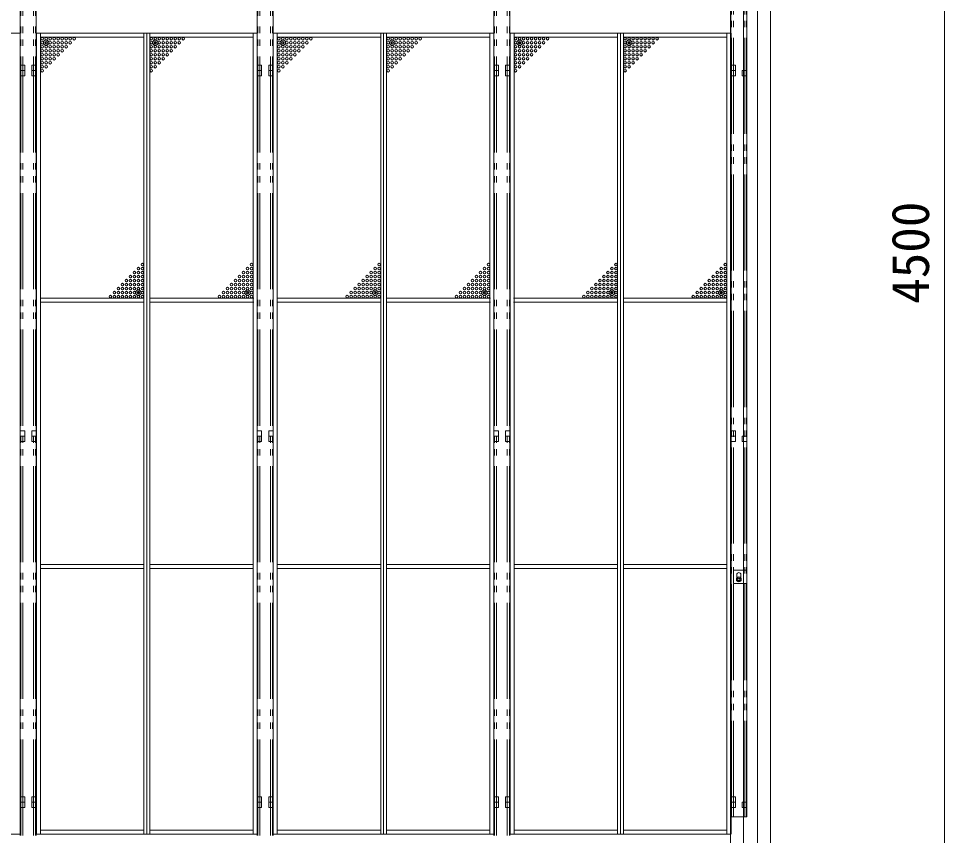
# Model space of a CAD drawing. Units: millimetres, scale not verified. Extents: x -9305 to 9305, y -6415 to 6415.
# Drawn here: x -1822 to 1649, y -3666 to -604 of the extents above; entities that cross this region are included whole.
import ezdxf
from ezdxf.enums import TextEntityAlignment as Align

# ---------------------------------------------------------------- set-up
doc = ezdxf.new("R2010")
doc.units = ezdxf.units.MM
doc.header["$LTSCALE"] = 40
doc.header["$PDMODE"] = 32
doc.header["$PDSIZE"] = 20
doc.linetypes.add('DOUBLE_CHAIN2', pattern=[12.8, 9, -1, 0.6, -0.6, 0.6, -1])
for name, color, linetype, lineweight in [('0-0_0', 7, 'Continuous', 9), ('0-5_CLG-90', 7, 'Continuous', 9), ('0-A_ﾒッｼュﾊﾟﾈﾙ用ﾌﾞﾛッｸ', 7, 'Continuous', 9)]:
    doc.layers.add(name, color=color, linetype=linetype, lineweight=lineweight)
doc.styles.add('ＭＳ ゴシック', font='')
doc.styles.get('ＭＳ ゴシック').set_extended_font_data('MS Gothic')

msp = doc.modelspace()

# ---------------------------------------------------------------- linework, layer by layer
at = {"layer": '0-0_0'}
msp.add_line((1649.36, 758.51), (1649.36, -3721.5), dxfattribs=at)
at = {"layer": '0-5_CLG-90'}
for p, q in [((846.94, 693.21), (846.94, -3741.44)), ((895.54, 692.32), (895.54, -3741.44)), ((948.96, 693.21), (948.96, -3741.44)), ((997.56, 692.32), (997.56, -3741.44)), ((-1815.64, -3666.31), (-1815.64, 553.48)), ((-1755.65, -3666.31), (-1755.65, 553.48)), ((-927.64, -3666.31), (-927.64, 553.48)), ((-867.65, -3666.31), (-867.65, 553.48)), ((-39.64, -3666.31), (-39.64, 553.48)), ((20.35, -3666.31), (20.35, 553.48)), ((848.35, 78.51), (848.35, -3596.49)), ((908.35, -3596.31), (908.35, 78.51)), ((-1815.94, -658.51), (-2642.94, -658.51)), ((-1815.94, -658.51), (-1815.94, -3661.51)), ((-1754.94, -658.51), (-1754.94, -3661.51)), ((-927.94, -658.51), (-1754.94, -658.51)), ((-1739.94, -3661.51), (-1739.94, -658.51)), ((-1352.44, -3661.51), (-1352.44, -658.51)), ((-1341.44, -3661.51), (-1341.44, -658.51)), ((-1330.44, -3661.51), (-1330.44, -658.51)), ((-942.94, -3661.51), (-942.94, -658.51)), ((-927.94, -658.51), (-927.94, -3661.51)), ((-866.94, -658.51), (-866.94, -3661.51)), ((-39.94, -658.51), (-866.94, -658.51)), ((-851.94, -3661.51), (-851.94, -658.51)), ((-464.44, -3661.51), (-464.44, -658.51)), ((-453.44, -3661.51), (-453.44, -658.51)), ((-442.44, -3661.51), (-442.44, -658.51)), ((-54.94, -3661.51), (-54.94, -658.51)), ((-39.94, -658.51), (-39.94, -3661.51)), ((20.65, -658.51), (20.65, -3661.51)), ((848.65, -658.51), (20.65, -658.51)), ((35.65, -3661.51), (35.65, -658.51)), ((423.65, -3661.51), (423.65, -658.51)), ((434.65, -3661.51), (434.65, -658.51)), ((445.65, -3661.51), (445.65, -658.51)), ((833.65, -3661.51), (833.65, -658.51)), ((848.65, -658.51), (848.65, -3661.51)), ((849.36, -658.51), (849.36, -3661.51)), ((-1352.44, -673.51), (-1739.94, -673.51)), ((-1330.44, -673.51), (-942.94, -673.51)), ((-464.44, -673.51), (-851.94, -673.51)), ((-442.44, -673.51), (-54.94, -673.51)), ((423.65, -673.51), (35.65, -673.51)), ((445.65, -673.51), (833.65, -673.51)), ((-1815.94, -778.51), (-1798.94, -778.51)), ((-927.94, -778.51), (-910.94, -778.51)), ((-39.94, -778.51), (-22.94, -778.51)), ((848.65, -778.51), (865.65, -778.51)), ((-1798.94, -798.51), (-1815.94, -798.51)), ((-1815.64, -821.45), (-1815.64, -801.45)), ((-910.94, -798.51), (-927.94, -798.51)), ((-927.64, -821.45), (-927.64, -801.45)), ((-22.94, -798.51), (-39.94, -798.51)), ((-39.64, -821.45), (-39.64, -801.45)), ((20.35, -821.45), (20.35, -801.45)), ((865.65, -798.51), (848.35, -798.51)), ((-1352.44, -1652.51), (-1739.94, -1652.51)), ((-1330.44, -1652.51), (-940.44, -1652.51)), ((-464.44, -1652.51), (-851.94, -1652.51)), ((-442.44, -1652.51), (-52.44, -1652.51)), ((423.65, -1652.51), (33.15, -1652.51)), ((445.65, -1652.51), (833.65, -1652.51)), ((-1352.44, -1667.51), (-1739.94, -1667.51)), ((-1330.44, -1667.51), (-940.44, -1667.51)), ((-464.44, -1667.51), (-851.94, -1667.51)), ((-442.44, -1667.51), (-52.44, -1667.51)), ((423.65, -1667.51), (33.15, -1667.51)), ((445.65, -1667.51), (833.65, -1667.51)), ((-1815.64, -2171.38), (-1815.64, -2191.38)), ((-927.64, -2171.38), (-927.64, -2191.38)), ((-39.64, -2171.38), (-39.64, -2191.38)), ((20.35, -2171.38), (20.35, -2191.38)), ((865.65, -2170.01), (848.65, -2170.01)), ((-1352.44, -2650.73), (-1739.94, -2650.73)), ((-1352.44, -2665.73), (-1739.94, -2665.73)), ((-1330.44, -2650.73), (-942.94, -2650.73)), ((-1330.44, -2665.73), (-942.94, -2665.73)), ((-464.44, -2650.73), (-851.94, -2650.73)), ((-464.44, -2665.73), (-851.94, -2665.73)), ((-442.44, -2650.73), (-54.94, -2650.73)), ((-442.44, -2665.73), (-54.94, -2665.73)), ((423.65, -2650.73), (35.65, -2650.73)), ((423.65, -2665.73), (35.65, -2665.73)), ((446.05, -2650.73), (833.65, -2650.73)), ((446.05, -2665.73), (833.65, -2665.73)), ((870.85, -2688.49), (870.85, -2700.87)), ((885.85, -2688.49), (885.85, -2700.87)), ((-1815.64, -3541.31), (-1815.64, -3561.31)), ((-927.64, -3541.31), (-927.64, -3561.31)), ((-39.94, -3541.51), (-22.94, -3541.51)), ((-39.64, -3541.31), (-39.64, -3561.31)), ((20.35, -3541.31), (20.35, -3561.31)), ((-1815.94, -3661.51), (-2642.94, -3661.51)), ((-927.94, -3661.51), (-1754.94, -3661.51)), ((-1352.44, -3646.51), (-1739.94, -3646.51)), ((-1330.44, -3646.51), (-942.94, -3646.51)), ((-39.94, -3661.51), (-866.94, -3661.51)), ((-464.44, -3646.51), (-851.94, -3646.51)), ((-442.44, -3646.51), (-54.94, -3646.51)), ((848.65, -3661.51), (20.65, -3661.51)), ((423.65, -3646.51), (35.65, -3646.51)), ((445.65, -3646.51), (833.65, -3646.51))]:
    msp.add_line(p, q, dxfattribs=at)
at = {"layer": '0-5_CLG-90', "linetype": 'DOUBLE_CHAIN2'}
for p, q in [((-1813.34, -3666.31), (-1813.34, 553.48)), ((-1805.64, -3666.31), (-1805.64, 553.48)), ((-1765.65, -3666.31), (-1765.65, 553.48)), ((-1757.95, -3666.31), (-1757.95, 553.48)), ((-925.34, -3666.31), (-925.34, 553.48)), ((-917.64, -3666.31), (-917.64, 553.48)), ((-877.65, -3666.31), (-877.65, 553.48)), ((-869.95, -3666.31), (-869.95, 553.48)), ((-37.34, -3666.31), (-37.34, 553.48)), ((-29.64, -3666.31), (-29.64, 553.48)), ((10.35, -3666.31), (10.35, 553.48)), ((18.05, -3666.31), (18.05, 553.48)), ((850.65, -3596.31), (850.65, 78.51)), ((858.35, -3596.31), (858.35, 78.51)), ((898.35, -3596.31), (898.35, 78.51)), ((906.05, -3596.31), (906.05, 78.51)), ((848.35, -3596.49), (908.35, -3596.49))]:
    msp.add_line(p, q, dxfattribs=at)
at = {"layer": '0-5_CLG-90'}
for points in [[(-1798.94, -778.51), (-1798.94, -818.51), (-1815.64, -818.51)], [(-1754.94, -778.51), (-1771.94, -778.51), (-1771.94, -798.51), (-1754.94, -798.51)], [(-910.94, -778.51), (-910.94, -818.51), (-927.64, -818.51)], [(-866.94, -778.51), (-883.94, -778.51), (-883.94, -798.51), (-866.94, -798.51)], [(-22.94, -778.51), (-22.94, -818.51), (-39.64, -818.51)], [(20.65, -778.51), (3.65, -778.51), (3.65, -798.51), (20.65, -798.51)], [(848.35, -818.51), (865.65, -818.51), (865.65, -778.51)], [(-1772.35, -798.51), (-1772.35, -818.51), (-1755.65, -818.51)], [(-884.35, -798.51), (-884.35, -818.51), (-867.65, -818.51)], [(3.65, -798.51), (3.65, -818.51), (20.35, -818.51)], [(908.35, -818.51), (891.05, -818.51), (891.05, -798.51), (908.35, -798.51)], [(-1815.94, -2150.01), (-1798.94, -2150.01), (-1798.94, -2170.01), (-1815.94, -2170.01)], [(-1754.94, -2150.01), (-1771.94, -2150.01), (-1771.94, -2170.01), (-1754.94, -2170.01)], [(-927.94, -2150.01), (-910.94, -2150.01), (-910.94, -2170.01), (-927.94, -2170.01)], [(-866.94, -2150.01), (-883.94, -2150.01), (-883.94, -2170.01), (-866.94, -2170.01)], [(-39.94, -2150.01), (-22.94, -2150.01), (-22.94, -2170.01), (-39.94, -2170.01)], [(20.65, -2150.01), (3.65, -2150.01), (3.65, -2170.01), (20.65, -2170.01)], [(848.65, -2150.01), (865.65, -2150.01), (865.65, -2170.01)], [(-1815.64, -2190.01), (-1798.94, -2190.01), (-1798.94, -2170.01), (-1815.64, -2170.01)], [(-1755.65, -2190.01), (-1772.35, -2190.01), (-1772.35, -2170.01)], [(-927.64, -2190.01), (-910.94, -2190.01), (-910.94, -2170.01), (-927.64, -2170.01)], [(-867.65, -2190.01), (-884.35, -2190.01), (-884.35, -2170.01)], [(-39.64, -2190.01), (-22.94, -2190.01), (-22.94, -2170.01), (-39.64, -2170.01)], [(20.35, -2190.01), (3.65, -2190.01), (3.65, -2170.01), (20.35, -2170.01)], [(848.35, -2190.01), (865.65, -2190.01), (865.65, -2170.01)], [(908.35, -2190.01), (891.05, -2190.01), (891.05, -2170.01), (908.35, -2170.01)], [(908.35, -2721.49), (858.35, -2721.49), (858.35, -2671.49), (908.35, -2671.49)], [(-1815.94, -3541.51), (-1798.94, -3541.51), (-1798.94, -3521.51), (-1815.94, -3521.51)], [(-1754.94, -3541.51), (-1771.94, -3541.51), (-1771.94, -3521.51), (-1754.94, -3521.51)], [(-927.94, -3541.51), (-910.94, -3541.51), (-910.94, -3521.51), (-927.94, -3521.51)], [(-866.94, -3541.51), (-883.94, -3541.51), (-883.94, -3521.51), (-866.94, -3521.51)], [(-22.94, -3541.51), (-22.94, -3521.51), (-39.94, -3521.51)], [(20.65, -3541.51), (3.65, -3541.51), (3.65, -3521.51), (20.65, -3521.51)], [(865.65, -3541.51), (865.65, -3521.51), (848.65, -3521.51)], [(-1815.64, -3561.51), (-1798.94, -3561.51), (-1798.94, -3541.51)], [(-1755.65, -3561.51), (-1772.35, -3561.51), (-1772.35, -3541.51)], [(-927.64, -3561.51), (-910.94, -3561.51), (-910.94, -3541.51)], [(-867.65, -3561.51), (-884.35, -3561.51), (-884.35, -3541.51)], [(-39.64, -3561.51), (-22.94, -3561.51), (-22.94, -3541.51)], [(20.35, -3561.51), (3.65, -3561.51), (3.65, -3541.51), (20.35, -3541.51)], [(848.35, -3561.51), (865.65, -3561.51), (865.65, -3541.51), (848.35, -3541.51)], [(908.35, -3561.51), (891.05, -3561.51), (891.05, -3541.51), (908.35, -3541.51)]]:
    msp.add_lwpolyline(points, dxfattribs=at)
msp.add_lwpolyline([(869.85, -2711.26), (869.85, -2701.45), (878.35, -2696.54), (886.85, -2701.45), (886.85, -2711.26), (878.35, -2716.17)], close=True, dxfattribs=at)
for radius in [8.5, 5, 5, 4.19]:
    msp.add_circle((878.35, -2706.36), radius, dxfattribs=at)
msp.add_arc((878.35, -2688.49), 7.5, 0, 180, dxfattribs=at)
at = {"layer": '0-A_ﾒッｼュﾊﾟﾈﾙ用ﾌﾞﾛッｸ'}
for centre in [(-1733.94, -679.51), (-1733.94, -694.51), (-1718.94, -679.51), (-1718.94, -694.51), (-1703.94, -679.51), (-1703.94, -694.51), (-1688.94, -679.51), (-1688.94, -694.51), (-1673.94, -679.51), (-1673.94, -694.51), (-1658.94, -679.51), (-1658.94, -694.51), (-1643.94, -679.51), (-1643.94, -694.51), (-1628.94, -679.51), (-1628.94, -694.51), (-1613.94, -679.51), (-1324.44, -679.51), (-1324.44, -694.51), (-1309.44, -679.51), (-1309.44, -694.51), (-1294.44, -679.51), (-1294.44, -694.51), (-1279.44, -679.51), (-1279.44, -694.51), (-1264.44, -679.51), (-1264.44, -694.51), (-1249.44, -679.51), (-1249.44, -694.51), (-1234.44, -679.51), (-1234.44, -694.51), (-1219.44, -679.51), (-1219.44, -694.51), (-1204.44, -679.51), (-845.94, -679.51), (-845.94, -694.51), (-830.94, -679.51), (-830.94, -694.51), (-815.94, -679.51), (-815.94, -694.51), (-800.94, -679.51), (-800.94, -694.51), (-785.94, -679.51), (-785.94, -694.51), (-770.94, -679.51), (-770.94, -694.51), (-755.94, -679.51), (-755.94, -694.51), (-740.94, -679.51), (-740.94, -694.51), (-725.94, -679.51), (-436.44, -679.51), (-436.44, -694.51), (-421.44, -679.51), (-421.44, -694.51), (-406.44, -679.51), (-406.44, -694.51), (-391.44, -679.51), (-391.44, -694.51), (-376.44, -679.51), (-376.44, -694.51), (-361.44, -679.51), (-361.44, -694.51), (-346.44, -679.51), (-346.44, -694.51), (-331.44, -679.51), (-331.44, -694.51), (-316.44, -679.51), (41.65, -679.51), (41.65, -694.51), (56.65, -679.51), (56.65, -694.51), (71.65, -679.51), (71.65, -694.51), (86.65, -679.51), (86.65, -694.51), (101.65, -679.51), (101.65, -694.51), (116.65, -679.51), (116.65, -694.51), (131.65, -679.51), (131.65, -694.51), (146.65, -679.51), (146.65, -694.51), (161.65, -679.51), (451.65, -679.51), (451.65, -694.51), (466.65, -679.51), (466.65, -694.51), (481.65, -679.51), (481.65, -694.51), (496.65, -679.51), (496.65, -694.51), (511.65, -679.51), (511.65, -694.51), (526.65, -679.51), (526.65, -694.51), (541.65, -679.51), (541.65, -694.51), (556.65, -679.51), (556.65, -694.51), (571.65, -679.51), (-1733.94, -709.51), (-1733.94, -724.51), (-1718.94, -709.51), (-1718.94, -724.51), (-1703.94, -709.51), (-1703.94, -724.51), (-1688.94, -709.51), (-1688.94, -724.51), (-1673.94, -709.51), (-1673.94, -724.51), (-1658.94, -709.51), (-1658.94, -724.51), (-1643.94, -709.51), (-1324.44, -709.51), (-1324.44, -724.51), (-1309.44, -709.51), (-1309.44, -724.51), (-1294.44, -709.51), (-1294.44, -724.51), (-1279.44, -709.51), (-1279.44, -724.51), (-1264.44, -709.51), (-1264.44, -724.51), (-1249.44, -709.51), (-1249.44, -724.51), (-1234.44, -709.51), (-845.94, -709.51), (-845.94, -724.51), (-830.94, -709.51), (-830.94, -724.51), (-815.94, -709.51), (-815.94, -724.51), (-800.94, -709.51), (-800.94, -724.51), (-785.94, -709.51), (-785.94, -724.51), (-770.94, -709.51), (-770.94, -724.51), (-755.94, -709.51), (-436.44, -709.51), (-436.44, -724.51), (-421.44, -709.51), (-421.44, -724.51), (-406.44, -709.51), (-406.44, -724.51), (-391.44, -709.51), (-391.44, -724.51), (-376.44, -709.51), (-376.44, -724.51), (-361.44, -709.51), (-361.44, -724.51), (-346.44, -709.51), (41.65, -709.51), (41.65, -724.51), (56.65, -709.51), (56.65, -724.51), (71.65, -709.51), (71.65, -724.51), (86.65, -709.51), (86.65, -724.51), (101.65, -709.51), (101.65, -724.51), (116.65, -709.51), (116.65, -724.51), (131.65, -709.51), (451.65, -709.51), (451.65, -724.51), (466.65, -709.51), (466.65, -724.51), (481.65, -709.51), (481.65, -724.51), (496.65, -709.51), (496.65, -724.51), (511.65, -709.51), (511.65, -724.51), (526.65, -709.51), (526.65, -724.51), (541.65, -709.51), (-1733.94, -739.51), (-1733.94, -754.51), (-1718.94, -739.51), (-1718.94, -754.51), (-1703.94, -739.51), (-1703.94, -754.51), (-1688.94, -739.51), (-1688.94, -754.51), (-1673.94, -739.51), (-1324.44, -739.51), (-1324.44, -754.51), (-1309.44, -739.51), (-1309.44, -754.51), (-1294.44, -739.51), (-1294.44, -754.51), (-1279.44, -739.51), (-1279.44, -754.51), (-1264.44, -739.51), (-845.94, -739.51), (-845.94, -754.51), (-830.94, -739.51), (-830.94, -754.51), (-815.94, -739.51), (-815.94, -754.51), (-800.94, -739.51), (-800.94, -754.51), (-785.94, -739.51), (-436.44, -739.51), (-436.44, -754.51), (-421.44, -739.51), (-421.44, -754.51), (-406.44, -739.51), (-406.44, -754.51), (-391.44, -739.51), (-391.44, -754.51), (-376.44, -739.51), (41.65, -739.51), (41.65, -754.51), (56.65, -739.51), (56.65, -754.51), (71.65, -739.51), (71.65, -754.51), (86.65, -739.51), (86.65, -754.51), (101.65, -739.51), (451.65, -739.51), (451.65, -754.51), (466.65, -739.51), (466.65, -754.51), (481.65, -739.51), (481.65, -754.51), (496.65, -739.51), (496.65, -754.51), (511.65, -739.51), (-1733.94, -769.51), (-1733.94, -784.51), (-1733.94, -799.51), (-1718.94, -769.51), (-1718.94, -784.51), (-1703.94, -769.51), (-1324.44, -769.51), (-1324.44, -784.51), (-1324.44, -799.51), (-1309.44, -769.51), (-1309.44, -784.51), (-1294.44, -769.51), (-845.94, -769.51), (-845.94, -784.51), (-845.94, -799.51), (-830.94, -769.51), (-830.94, -784.51), (-815.94, -769.51), (-436.44, -769.51), (-436.44, -784.51), (-436.44, -799.51), (-421.44, -769.51), (-421.44, -784.51), (-406.44, -769.51), (41.65, -769.51), (41.65, -784.51), (41.65, -799.51), (56.65, -769.51), (56.65, -784.51), (71.65, -769.51), (451.65, -769.51), (451.65, -784.51), (451.65, -799.51), (466.65, -769.51), (466.65, -784.51), (481.65, -769.51), (-1357.94, -1526.51), (-948.44, -1526.51), (-469.94, -1526.51), (-60.44, -1526.51), (417.65, -1526.51), (827.65, -1526.51), (-1387.94, -1556.51), (-1372.94, -1541.51), (-1372.94, -1556.51), (-1357.94, -1541.51), (-1357.94, -1556.51), (-978.44, -1556.51), (-963.44, -1541.51), (-963.44, -1556.51), (-948.44, -1541.51), (-948.44, -1556.51), (-499.94, -1556.51), (-484.94, -1541.51), (-484.94, -1556.51), (-469.94, -1541.51), (-469.94, -1556.51), (-90.44, -1556.51), (-75.44, -1541.51), (-75.44, -1556.51), (-60.44, -1541.51), (-60.44, -1556.51), (387.65, -1556.51), (402.65, -1541.51), (402.65, -1556.51), (417.65, -1541.51), (417.65, -1556.51), (797.65, -1556.51), (812.65, -1541.51), (812.65, -1556.51), (827.65, -1541.51), (827.65, -1556.51), (-1432.94, -1601.51), (-1417.94, -1586.51), (-1417.94, -1601.51), (-1402.94, -1571.51), (-1402.94, -1586.51), (-1402.94, -1601.51), (-1387.94, -1571.51), (-1387.94, -1586.51), (-1387.94, -1601.51), (-1372.94, -1571.51), (-1372.94, -1586.51), (-1372.94, -1601.51), (-1357.94, -1571.51), (-1357.94, -1586.51), (-1357.94, -1601.51), (-1023.44, -1601.51), (-1008.44, -1586.51), (-1008.44, -1601.51), (-993.44, -1571.51), (-993.44, -1586.51), (-993.44, -1601.51), (-978.44, -1571.51), (-978.44, -1586.51), (-978.44, -1601.51), (-963.44, -1571.51), (-963.44, -1586.51), (-963.44, -1601.51), (-948.44, -1571.51), (-948.44, -1586.51), (-948.44, -1601.51), (-544.94, -1601.51), (-529.94, -1586.51), (-529.94, -1601.51), (-514.94, -1571.51), (-514.94, -1586.51), (-514.94, -1601.51), (-499.94, -1571.51), (-499.94, -1586.51), (-499.94, -1601.51), (-484.94, -1571.51), (-484.94, -1586.51), (-484.94, -1601.51), (-469.94, -1571.51), (-469.94, -1586.51), (-469.94, -1601.51), (-135.44, -1601.51), (-120.44, -1586.51), (-120.44, -1601.51), (-105.44, -1571.51), (-105.44, -1586.51), (-105.44, -1601.51), (-90.44, -1571.51), (-90.44, -1586.51), (-90.44, -1601.51), (-75.44, -1571.51), (-75.44, -1586.51), (-75.44, -1601.51), (-60.44, -1571.51), (-60.44, -1586.51), (-60.44, -1601.51), (342.65, -1601.51), (357.65, -1586.51), (357.65, -1601.51), (372.65, -1571.51), (372.65, -1586.51), (372.65, -1601.51), (387.65, -1571.51), (387.65, -1586.51), (387.65, -1601.51), (402.65, -1571.51), (402.65, -1586.51), (402.65, -1601.51), (417.65, -1571.51), (417.65, -1586.51), (417.65, -1601.51), (752.65, -1601.51), (767.65, -1586.51), (767.65, -1601.51), (782.65, -1571.51), (782.65, -1586.51), (782.65, -1601.51), (797.65, -1571.51), (797.65, -1586.51), (797.65, -1601.51), (812.65, -1571.51), (812.65, -1586.51), (812.65, -1601.51), (827.65, -1571.51), (827.65, -1586.51), (827.65, -1601.51), (-1462.94, -1631.51), (-1447.94, -1616.51), (-1447.94, -1631.51), (-1432.94, -1616.51), (-1432.94, -1631.51), (-1417.94, -1616.51), (-1417.94, -1631.51), (-1402.94, -1616.51), (-1402.94, -1631.51), (-1387.94, -1616.51), (-1387.94, -1631.51), (-1372.94, -1616.51), (-1372.94, -1631.51), (-1357.94, -1616.51), (-1357.94, -1631.51), (-1053.44, -1631.51), (-1038.44, -1616.51), (-1038.44, -1631.51), (-1023.44, -1616.51), (-1023.44, -1631.51), (-1008.44, -1616.51), (-1008.44, -1631.51), (-993.44, -1616.51), (-993.44, -1631.51), (-978.44, -1616.51), (-978.44, -1631.51), (-963.44, -1616.51), (-963.44, -1631.51), (-948.44, -1616.51), (-948.44, -1631.51), (-574.94, -1631.51), (-559.94, -1616.51), (-559.94, -1631.51), (-544.94, -1616.51), (-544.94, -1631.51), (-529.94, -1616.51), (-529.94, -1631.51), (-514.94, -1616.51), (-514.94, -1631.51), (-499.94, -1616.51), (-499.94, -1631.51), (-484.94, -1616.51), (-484.94, -1631.51), (-469.94, -1616.51), (-469.94, -1631.51), (-165.44, -1631.51), (-150.44, -1616.51), (-150.44, -1631.51), (-135.44, -1616.51), (-135.44, -1631.51), (-120.44, -1616.51), (-120.44, -1631.51), (-105.44, -1616.51), (-105.44, -1631.51), (-90.44, -1616.51), (-90.44, -1631.51), (-75.44, -1616.51), (-75.44, -1631.51), (-60.44, -1616.51), (-60.44, -1631.51), (312.65, -1631.51), (327.65, -1616.51), (327.65, -1631.51), (342.65, -1616.51), (342.65, -1631.51), (357.65, -1616.51), (357.65, -1631.51), (372.65, -1616.51), (372.65, -1631.51), (387.65, -1616.51), (387.65, -1631.51), (402.65, -1616.51), (402.65, -1631.51), (417.65, -1616.51), (417.65, -1631.51), (722.65, -1631.51), (737.65, -1616.51), (737.65, -1631.51), (752.65, -1616.51), (752.65, -1631.51), (767.65, -1616.51), (767.65, -1631.51), (782.65, -1616.51), (782.65, -1631.51), (797.65, -1616.51), (797.65, -1631.51), (812.65, -1616.51), (812.65, -1631.51), (827.65, -1616.51), (827.65, -1631.51), (-1477.94, -1646.51), (-1462.94, -1646.51), (-1447.94, -1646.51), (-1432.94, -1646.51), (-1417.94, -1646.51), (-1402.94, -1646.51), (-1387.94, -1646.51), (-1372.94, -1646.51), (-1357.94, -1646.51), (-1068.44, -1646.51), (-1053.44, -1646.51), (-1038.44, -1646.51), (-1023.44, -1646.51), (-1008.44, -1646.51), (-993.44, -1646.51), (-978.44, -1646.51), (-963.44, -1646.51), (-948.44, -1646.51), (-589.94, -1646.51), (-574.94, -1646.51), (-559.94, -1646.51), (-544.94, -1646.51), (-529.94, -1646.51), (-514.94, -1646.51), (-499.94, -1646.51), (-484.94, -1646.51), (-469.94, -1646.51), (-180.44, -1646.51), (-165.44, -1646.51), (-150.44, -1646.51), (-135.44, -1646.51), (-120.44, -1646.51), (-105.44, -1646.51), (-90.44, -1646.51), (-75.44, -1646.51), (-60.44, -1646.51), (297.65, -1646.51), (312.65, -1646.51), (327.65, -1646.51), (342.65, -1646.51), (357.65, -1646.51), (372.65, -1646.51), (387.65, -1646.51), (402.65, -1646.51), (417.65, -1646.51), (707.65, -1646.51), (722.65, -1646.51), (737.65, -1646.51), (752.65, -1646.51), (767.65, -1646.51), (782.65, -1646.51), (797.65, -1646.51), (812.65, -1646.51), (827.65, -1646.51)]:
    msp.add_circle(centre, 5, dxfattribs=at)
for p in [(-1718.94, -694.51), (-1309.44, -694.51), (-830.94, -694.51), (-421.44, -694.51), (56.65, -694.51), (466.65, -694.51), (-1372.94, -1631.51), (-963.44, -1631.51), (-484.94, -1631.51), (-75.44, -1631.51), (402.65, -1631.51), (812.65, -1631.51)]:
    msp.add_point(p, dxfattribs=at)

# ---------------------------------------------------------------- texts
at = {"layer": '0-0_0', "style": 'ＭＳ ゴシック'}
msp.add_text('4500', height=140.8, rotation=90, dxfattribs=at).set_placement((1633.73, -1673.46), align=Align.BOTTOM_LEFT)

doc.saveas('drawing.dxf')
